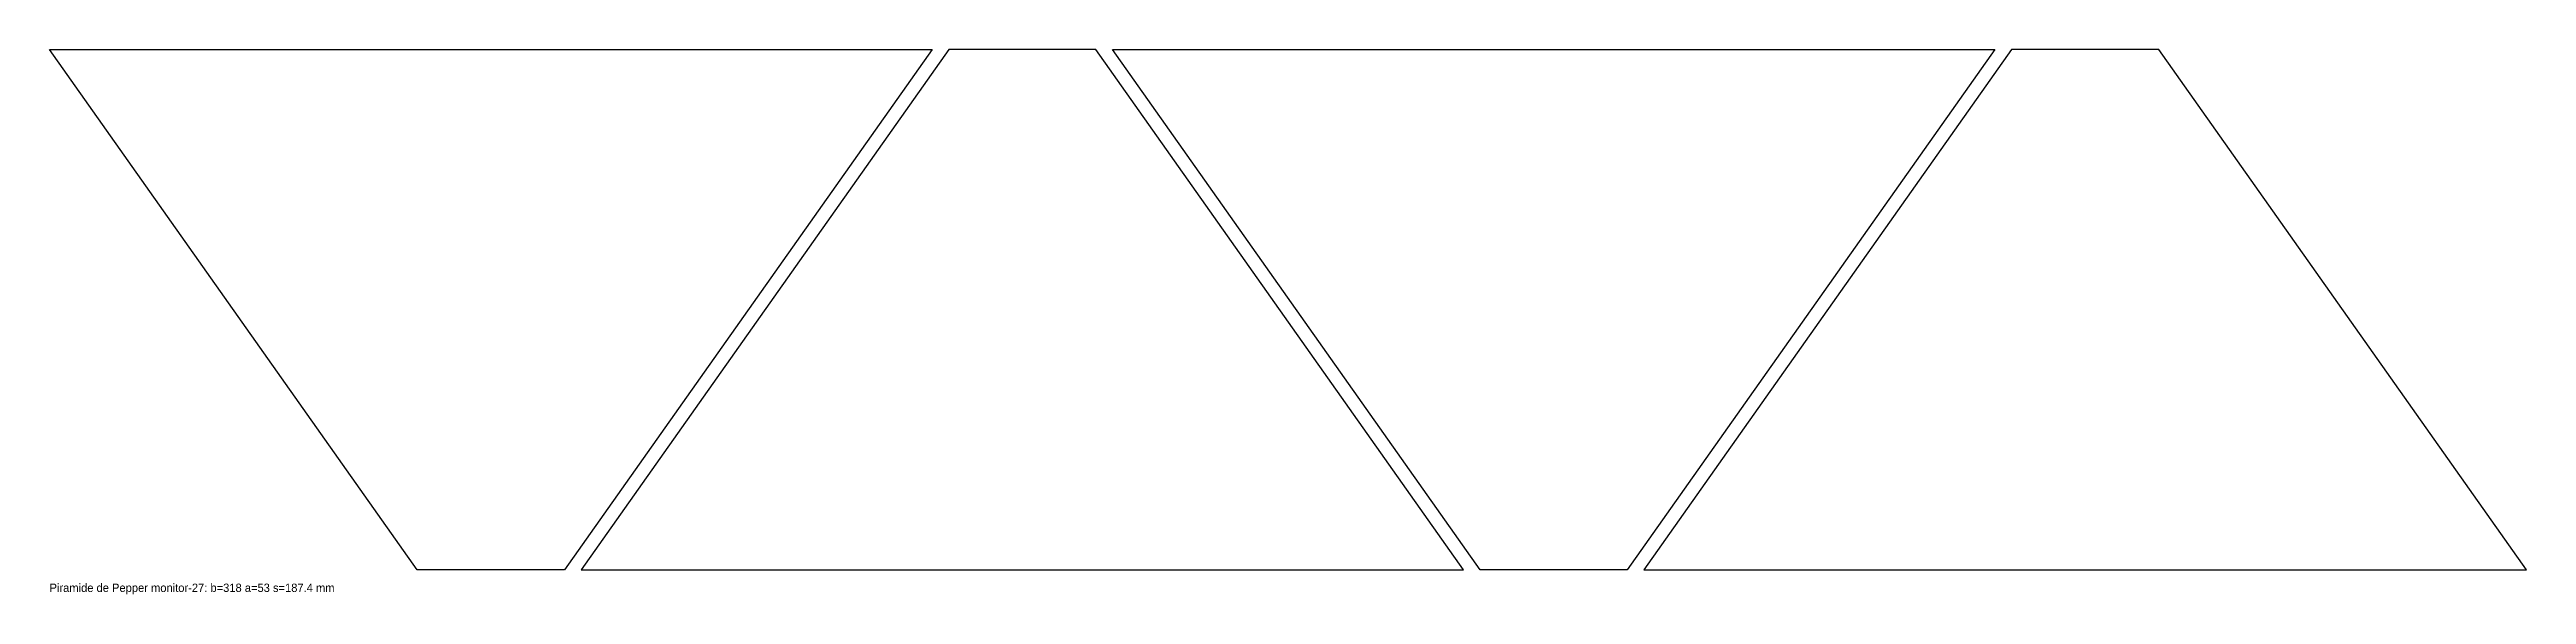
# Model space of a CAD drawing. Header units: millimetres. Extents: x 0 to 892, y -196 to 0.
import ezdxf

# ---------------------------------------------------------------- set-up
doc = ezdxf.new("R2010")
doc.units = ezdxf.units.MM

msp = doc.modelspace()

# ---------------------------------------------------------------- linework, layer by layer
at = {"layer": 'CORTE', "color": 1}
for p, q in [((0, 0), (318, 0)), ((132.5, -187.383), (0, 0)), ((318, 0), (185.5, -187.383)), ((324, 0), (191.5, -187.383)), ((377, 0), (324, 0)), ((509.5, -187.383), (377, 0)), ((383, 0), (701, 0)), ((515.5, -187.383), (383, 0)), ((701, 0), (568.5, -187.383)), ((707, 0), (574.5, -187.383)), ((760, 0), (707, 0)), ((892.5, -187.383), (760, 0)), ((185.5, -187.383), (132.5, -187.383)), ((191.5, -187.383), (509.5, -187.383)), ((568.5, -187.383), (515.5, -187.383)), ((574.5, -187.383), (892.5, -187.383))]:
    msp.add_line(p, q, dxfattribs=at)

# ---------------------------------------------------------------- texts
at = {"layer": 'NOTAS', "color": 8}
msp.add_text('Piramide de Pepper monitor-27: b=318 a=53 s=187.4 mm', height=3, dxfattribs=at).set_placement((0, -195.383))

doc.saveas('drawing.dxf')
